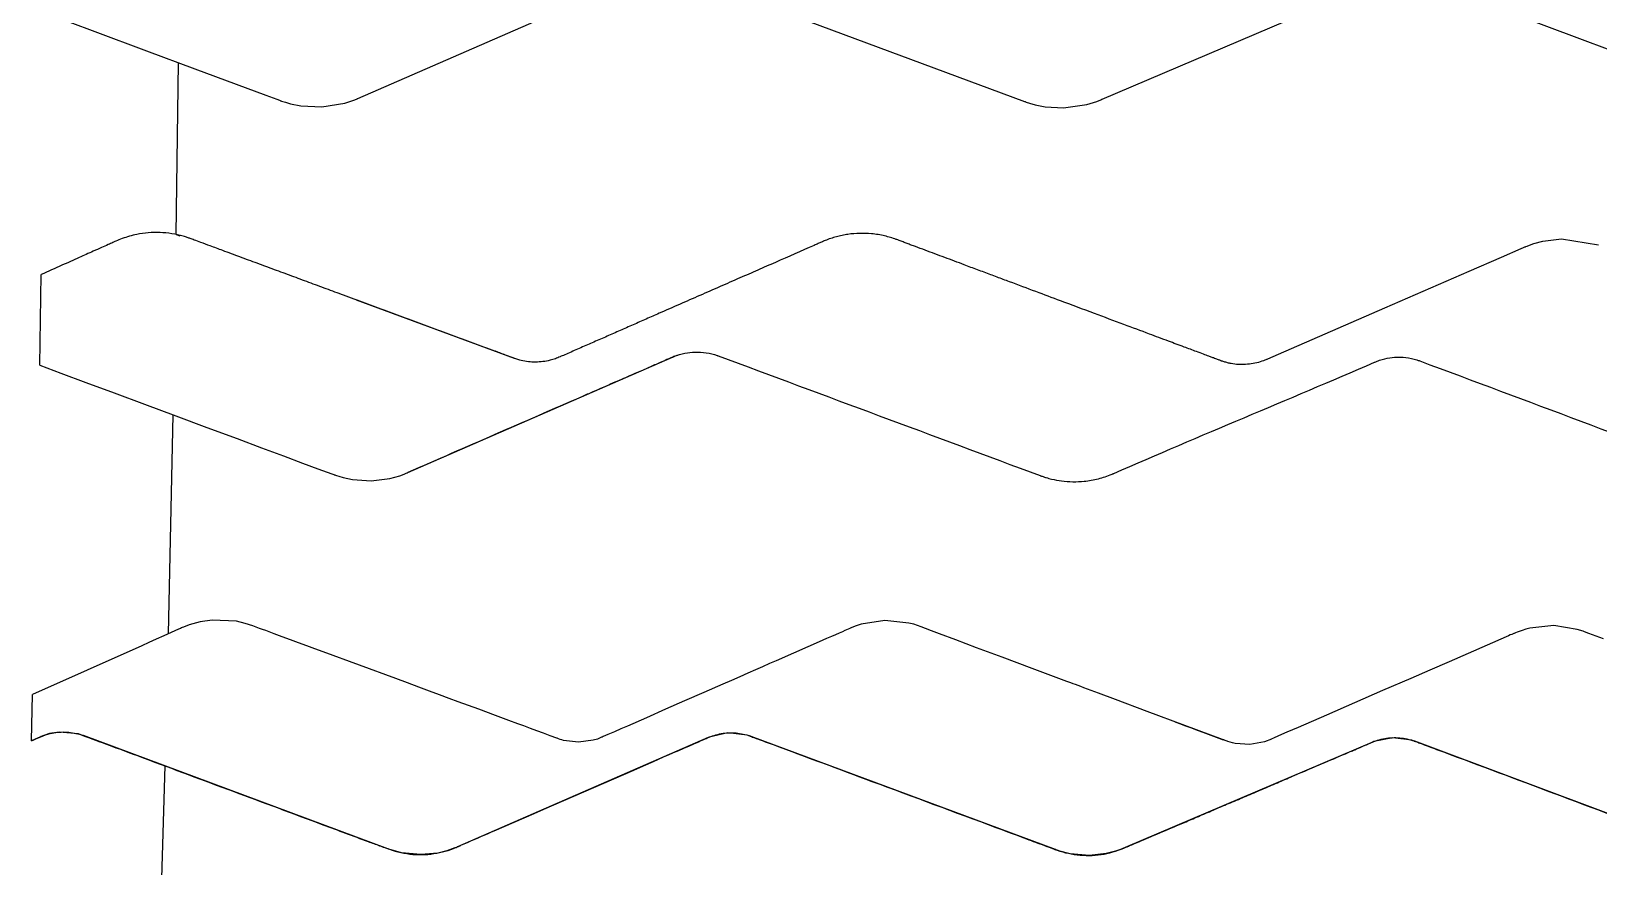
# Model space of a CAD drawing. Header units: inches. Extents: x 2 to 87, y 6 to 129.
# Drawn here: x 31.35 to 42.94, y 56.81 to 62.98 of the extents above; entities that cross this region are included whole.
import ezdxf

# ---------------------------------------------------------------- set-up
doc = ezdxf.new("R2010")
doc.units = ezdxf.units.IN
doc.header["$MEASUREMENT"] = 0
doc.layers.add('1', color=4, linetype='Continuous')

# ---------------------------------------------------------------- blocks, each defined once
blk = doc.blocks.new('2026 STRIDE')
at = {"layer": '1', "color": 3}
for p, q in [((30.085, 40.372), (30.102, 41.643)), ((30.085, 40.372), (30.111, 40.363)), ((29.076, 39.405), (29.087, 40.076)), ((31.417, 39.888), (32.585, 39.457)), ((30.028, 37.419), (30.062, 39.038)), ((29.014, 36.627), (29.023, 36.97)), ((29.956, 34.815), (30.003, 36.441))]:
    blk.add_line(p, q, dxfattribs=at)
at = {"layer": '1', "color": 3, "flags": 128}
for points in [[(29.113, 42.011), (29.484, 41.873), (29.865, 41.731), (30.224, 41.598), (30.529, 41.484), (30.749, 41.402), (30.829, 41.372), (30.85, 41.365), (30.855, 41.363), (30.856, 41.363), (30.856, 41.362), (30.856, 41.362), (30.856, 41.362), (30.856, 41.362), (30.856, 41.362), (30.856, 41.362), (30.856, 41.362), (30.856, 41.362), (30.856, 41.362), (30.856, 41.362), (30.856, 41.362), (30.856, 41.362), (30.856, 41.362), (30.856, 41.362), (30.856, 41.362), (30.856, 41.362), (30.856, 41.362), (30.856, 41.362), (30.857, 41.362), (30.858, 41.362), (30.86, 41.361), (30.865, 41.359), (30.874, 41.356), (30.893, 41.35), (30.931, 41.339), (31.007, 41.323), (31.161, 41.316), (31.332, 41.344), (31.405, 41.369), (31.423, 41.376), (31.427, 41.378), (31.429, 41.379), (33.495, 42.28)], [(33.849, 42.29), (36.359, 41.356), (36.36, 41.356), (36.361, 41.355), (36.363, 41.355), (36.366, 41.353), (36.371, 41.351), (36.394, 41.344), (36.436, 41.332), (36.511, 41.317), (36.647, 41.308), (36.819, 41.333), (36.892, 41.356), (36.923, 41.369), (36.931, 41.372), (36.932, 41.372), (36.932, 41.372), (38.966, 42.24)], [(39.32, 42.25), (41.828, 41.311)], [(38.148, 39.448), (38.158, 39.452), (38.235, 39.486), (39.022, 39.829), (39.645, 40.1), (39.884, 40.205), (40.03, 40.268), (40.047, 40.276), (40.057, 40.28), (40.058, 40.28), (40.058, 40.28), (40.058, 40.28), (40.058, 40.28), (40.058, 40.28), (40.058, 40.28), (40.058, 40.28), (40.058, 40.28), (40.058, 40.28), (40.058, 40.28), (40.058, 40.28), (40.058, 40.28), (40.058, 40.28), (40.058, 40.28), (40.058, 40.28), (40.058, 40.28), (40.058, 40.28), (40.058, 40.28), (40.058, 40.28), (40.058, 40.28), (40.058, 40.28), (40.058, 40.28), (40.058, 40.28), (40.058, 40.28), (40.058, 40.28), (40.058, 40.28), (40.058, 40.28), (40.058, 40.28), (40.058, 40.28), (40.058, 40.28), (40.058, 40.28), (40.058, 40.28), (40.058, 40.28), (40.058, 40.28), (40.058, 40.28), (40.058, 40.28), (40.058, 40.28), (40.058, 40.28), (40.058, 40.28), (40.058, 40.28), (40.058, 40.28), (40.058, 40.28), (40.058, 40.28), (40.058, 40.28), (40.058, 40.28), (40.058, 40.28), (40.058, 40.28), (40.058, 40.28), (40.058, 40.28), (40.058, 40.28), (40.058, 40.28), (40.058, 40.28), (40.058, 40.28), (40.058, 40.28), (40.058, 40.28), (40.058, 40.28), (40.058, 40.28), (40.058, 40.28), (40.058, 40.28), (40.058, 40.28), (40.058, 40.28), (40.058, 40.28), (40.058, 40.28), (40.058, 40.28), (40.058, 40.28), (40.058, 40.28), (40.058, 40.28), (40.058, 40.28), (40.058, 40.28), (40.058, 40.28), (40.058, 40.28), (40.058, 40.28), (40.058, 40.28), (40.058, 40.28), (40.058, 40.28), (40.058, 40.28), (40.058, 40.28), (40.058, 40.28), (40.058, 40.28), (40.058, 40.28), (40.058, 40.28), (40.058, 40.28), (40.058, 40.28), (40.058, 40.28), (40.058, 40.28), (40.058, 40.28), (40.058, 40.28), (40.058, 40.28), (40.058, 40.28), (40.058, 40.28), (40.058, 40.28), (40.058, 40.28), (40.058, 40.28), (40.058, 40.28), (40.058, 40.28), (40.058, 40.28), (40.058, 40.28), (40.058, 40.28), (40.058, 40.28), (40.058, 40.28), (40.058, 40.28), (40.058, 40.28), (40.058, 40.28), (40.058, 40.28), (40.058, 40.28), (40.058, 40.28), (40.058, 40.28), (40.058, 40.28), (40.058, 40.28), (40.058, 40.28), (40.058, 40.28), (40.058, 40.28), (40.058, 40.28), (40.058, 40.28), (40.058, 40.28), (40.058, 40.28), (40.058, 40.28), (40.058, 40.28), (40.058, 40.28), (40.058, 40.28), (40.058, 40.28), (40.058, 40.28), (40.058, 40.28), (40.058, 40.28), (40.058, 40.28), (40.058, 40.28), (40.058, 40.28), (40.058, 40.28), (40.058, 40.28), (40.058, 40.28), (40.058, 40.28), (40.058, 40.28), (40.058, 40.28), (40.058, 40.28), (40.058, 40.28), (40.058, 40.28), (40.058, 40.28), (40.058, 40.28), (40.058, 40.28), (40.058, 40.28), (40.058, 40.28), (40.058, 40.28), (40.058, 40.28), (40.058, 40.28), (40.058, 40.28), (40.058, 40.28), (40.058, 40.28), (40.058, 40.28), (40.058, 40.28), (40.058, 40.28), (40.058, 40.28), (40.058, 40.28), (40.058, 40.28), (40.058, 40.28), (40.058, 40.28), (40.058, 40.28), (40.058, 40.28), (40.058, 40.28), (40.058, 40.28), (40.058, 40.28), (40.058, 40.28), (40.058, 40.28), (40.058, 40.28), (40.058, 40.28), (40.058, 40.28), (40.058, 40.28), (40.058, 40.28), (40.058, 40.28), (40.058, 40.28), (40.058, 40.28), (40.058, 40.28), (40.058, 40.28), (40.058, 40.28), (40.058, 40.28), (40.058, 40.28), (40.058, 40.28), (40.058, 40.28), (40.058, 40.28), (40.058, 40.28), (40.058, 40.28), (40.058, 40.28), (40.058, 40.28), (40.058, 40.28), (40.058, 40.28), (40.058, 40.28), (40.058, 40.28), (40.058, 40.28), (40.058, 40.28), (40.058, 40.28), (40.058, 40.28), (40.058, 40.28), (40.058, 40.28), (40.058, 40.28), (40.058, 40.28), (40.058, 40.28), (40.058, 40.28), (40.058, 40.28), (40.058, 40.28), (40.058, 40.28), (40.058, 40.28), (40.058, 40.28), (40.058, 40.28), (40.058, 40.28), (40.058, 40.28), (40.058, 40.28), (40.058, 40.28), (40.058, 40.28), (40.058, 40.28), (40.058, 40.28), (40.058, 40.28), (40.058, 40.28), (40.058, 40.28), (40.058, 40.28), (40.058, 40.28), (40.058, 40.28), (40.058, 40.28), (40.058, 40.28), (40.058, 40.28), (40.058, 40.28), (40.058, 40.28), (40.058, 40.28), (40.058, 40.28), (40.058, 40.28), (40.058, 40.28), (40.058, 40.28), (40.058, 40.28), (40.058, 40.28), (40.058, 40.28), (40.058, 40.28), (40.058, 40.28), (40.058, 40.28), (40.058, 40.28), (40.058, 40.28), (40.058, 40.28), (40.058, 40.28), (40.058, 40.28), (40.058, 40.28), (40.058, 40.28), (40.058, 40.28), (40.058, 40.28), (40.058, 40.28), (40.058, 40.28), (40.058, 40.28), (40.058, 40.28), (40.058, 40.28), (40.058, 40.28), (40.058, 40.28), (40.058, 40.28), (40.058, 40.28), (40.058, 40.28), (40.058, 40.28), (40.058, 40.28), (40.058, 40.28), (40.058, 40.28), (40.058, 40.28), (40.058, 40.28), (40.058, 40.28), (40.058, 40.28), (40.058, 40.28), (40.058, 40.28), (40.058, 40.28), (40.058, 40.28), (40.058, 40.28), (40.058, 40.28), (40.058, 40.28), (40.058, 40.28), (40.058, 40.28), (40.058, 40.28), (40.058, 40.28), (40.058, 40.28), (40.058, 40.28), (40.058, 40.28), (40.058, 40.28), (40.058, 40.28), (40.058, 40.28), (40.058, 40.28), (40.058, 40.28), (40.058, 40.28), (40.058, 40.28), (40.058, 40.28), (40.058, 40.28), (40.058, 40.28), (40.058, 40.28), (40.058, 40.28), (40.058, 40.28), (40.058, 40.28), (40.058, 40.28), (40.058, 40.28), (40.058, 40.28), (40.058, 40.28), (40.058, 40.28), (40.058, 40.28), (40.058, 40.28), (40.058, 40.28), (40.058, 40.28), (40.058, 40.28), (40.058, 40.28), (40.058, 40.28), (40.058, 40.28), (40.058, 40.28), (40.058, 40.28), (40.058, 40.28), (40.058, 40.28), (40.058, 40.28), (40.058, 40.28), (40.058, 40.28), (40.058, 40.28), (40.058, 40.28), (40.058, 40.28), (40.058, 40.28), (40.058, 40.28), (40.058, 40.28), (40.058, 40.28), (40.058, 40.28), (40.058, 40.28), (40.058, 40.28), (40.058, 40.28), (40.058, 40.28), (40.058, 40.28), (40.058, 40.28), (40.058, 40.28), (40.058, 40.28), (40.058, 40.28), (40.058, 40.28), (40.058, 40.28), (40.058, 40.28), (40.058, 40.28), (40.058, 40.28), (40.058, 40.28), (40.058, 40.28), (40.058, 40.28), (40.058, 40.28), (40.058, 40.28), (40.058, 40.28), (40.058, 40.28), (40.058, 40.28), (40.058, 40.28), (40.058, 40.28), (40.058, 40.28), (40.058, 40.28), (40.058, 40.28), (40.058, 40.28), (40.058, 40.28), (40.058, 40.28), (40.058, 40.28), (40.058, 40.28), (40.058, 40.28), (40.058, 40.28), (40.058, 40.28), (40.058, 40.28), (40.058, 40.28), (40.058, 40.28), (40.058, 40.28), (40.058, 40.28), (40.058, 40.28), (40.058, 40.28), (40.058, 40.28), (40.058, 40.28), (40.058, 40.28), (40.058, 40.28), (40.058, 40.28), (40.058, 40.28), (40.058, 40.28), (40.058, 40.28), (40.058, 40.28), (40.058, 40.28), (40.058, 40.28), (40.058, 40.28), (40.058, 40.28), (40.058, 40.28), (40.058, 40.28), (40.058, 40.28), (40.058, 40.28), (40.058, 40.28), (40.058, 40.28), (40.058, 40.28), (40.058, 40.28), (40.058, 40.28), (40.058, 40.28), (40.058, 40.28), (40.058, 40.28), (40.059, 40.281), (40.059, 40.281), (40.06, 40.281), (40.062, 40.282), (40.066, 40.284), (40.074, 40.287), (40.091, 40.294), (40.124, 40.305), (40.191, 40.324), (40.329, 40.341), (40.603, 40.295)], [(29.076, 39.405), (29.231, 39.347), (29.417, 39.278), (29.626, 39.2), (29.85, 39.117), (30.082, 39.031), (30.312, 38.945), (30.535, 38.863), (30.716, 38.795), (30.879, 38.734), (31.02, 38.682), (31.132, 38.64), (31.235, 38.602), (31.25, 38.597), (31.253, 38.595), (31.253, 38.595), (31.253, 38.595), (31.253, 38.595), (31.253, 38.595), (31.253, 38.595), (31.253, 38.595), (31.253, 38.595), (31.253, 38.595), (31.253, 38.595), (31.253, 38.595), (31.253, 38.595), (31.253, 38.595), (31.253, 38.595), (31.253, 38.595), (31.253, 38.595), (31.253, 38.595), (31.254, 38.595), (31.254, 38.595), (31.254, 38.595), (31.255, 38.594), (31.257, 38.594), (31.262, 38.592), (31.27, 38.589), (31.287, 38.584), (31.32, 38.574), (31.388, 38.559), (31.527, 38.55), (31.664, 38.567), (31.74, 38.588), (31.772, 38.6), (31.786, 38.606), (31.792, 38.609), (31.795, 38.61), (31.796, 38.61), (31.797, 38.611), (31.797, 38.611), (31.797, 38.611), (31.797, 38.611), (33.756, 39.465)], [(40.639, 37.381), (40.586, 37.401), (40.532, 37.421), (40.499, 37.433), (40.49, 37.437), (40.445, 37.451), (40.272, 37.479), (40.095, 37.461), (40.066, 37.453), (40.037, 37.444), (40.009, 37.434), (40, 37.431), (39.989, 37.426), (39.978, 37.422), (39.976, 37.421), (39.961, 37.414), (39.95, 37.41), (39.937, 37.404), (39.92, 37.397), (39.779, 37.335), (39.638, 37.274), (39.497, 37.212), (39.355, 37.15), (39.214, 37.089), (39.006, 36.998), (38.798, 36.908), (38.59, 36.817), (38.382, 36.726), (38.298, 36.69), (38.236, 36.663), (38.198, 36.646), (38.187, 36.642), (38.184, 36.64), (38.132, 36.62), (38.024, 36.599), (37.915, 36.607), (37.896, 36.612), (37.879, 36.617), (37.861, 36.622), (37.857, 36.624), (37.841, 36.63), (37.831, 36.634), (37.825, 36.635), (37.823, 36.636), (37.822, 36.637), (37.821, 36.637), (37.821, 36.637), (37.821, 36.637), (37.821, 36.637), (37.821, 36.637), (37.821, 36.637), (37.543, 36.741), (37.265, 36.845), (37.031, 36.932), (36.904, 36.98), (36.796, 37.02), (36.775, 37.028), (36.755, 37.036), (36.736, 37.043), (36.718, 37.049), (36.701, 37.056), (36.685, 37.062), (36.67, 37.067), (36.414, 37.163), (36.192, 37.246), (36.003, 37.316), (35.849, 37.374), (35.729, 37.419), (35.671, 37.441), (35.626, 37.458), (35.595, 37.469), (35.567, 37.479), (35.539, 37.489), (35.503, 37.498), (35.325, 37.517), (35.149, 37.489), (35.127, 37.482), (35.107, 37.475), (35.088, 37.468), (35.07, 37.46), (35.066, 37.458), (35.03, 37.443), (35.011, 37.434), (34.988, 37.424), (34.961, 37.412), (34.93, 37.399), (34.894, 37.383), (34.839, 37.359), (34.756, 37.322), (34.65, 37.276), (34.521, 37.219), (34.473, 37.198), (34.421, 37.175), (34.368, 37.152), (34.311, 37.127), (34.252, 37.101), (34.191, 37.074), (34.127, 37.046), (33.986, 36.984), (33.845, 36.922), (33.704, 36.86), (33.563, 36.798), (33.422, 36.736), (33.373, 36.715), (33.325, 36.694), (33.276, 36.673), (33.243, 36.658), (33.234, 36.654), (33.231, 36.653), (33.2, 36.64), (33.169, 36.631), (33.06, 36.616), (32.95, 36.63), (32.937, 36.634), (32.925, 36.638), (32.913, 36.642), (32.906, 36.644), (32.902, 36.646), (32.9, 36.646), (32.9, 36.647), (32.899, 36.647), (32.899, 36.647), (32.899, 36.647), (32.899, 36.647), (32.899, 36.647), (32.899, 36.647), (32.85, 36.665), (32.802, 36.683), (32.753, 36.701), (32.705, 36.719), (32.656, 36.737), (32.612, 36.753), (32.546, 36.777), (32.447, 36.814), (32.322, 36.86), (32.171, 36.916), (32.104, 36.941), (32.033, 36.967), (31.958, 36.995), (31.879, 37.024), (31.796, 37.055), (31.709, 37.087), (31.171, 37.285), (31.111, 37.308), (31.05, 37.33), (30.99, 37.352), (30.93, 37.375), (30.869, 37.397), (30.809, 37.419), (30.749, 37.442), (30.724, 37.45), (30.7, 37.459), (30.676, 37.468), (30.652, 37.477), (30.595, 37.496), (30.53, 37.511), (30.352, 37.52), (30.263, 37.508), (30.18, 37.484), (30.139, 37.468), (30.13, 37.464), (30.124, 37.462), (30.116, 37.458), (30.102, 37.452), (30.047, 37.428), (29.993, 37.403), (29.938, 37.379), (29.884, 37.355), (29.83, 37.33), (29.023, 36.97)], [(37.466, 36.77), (37.477, 36.766), (37.504, 36.755), (37.548, 36.739), (37.592, 36.723), (37.634, 36.707), (37.676, 36.691), (37.716, 36.676), (37.756, 36.661), (37.796, 36.647), (37.826, 36.635)], [(41.495, 35.782), (39.244, 36.624), (39.244, 36.624), (39.244, 36.624), (39.24, 36.625), (39.234, 36.628), (39.222, 36.631), (39.081, 36.65), (38.941, 36.621), (38.933, 36.618), (38.929, 36.616), (38.928, 36.616), (38.927, 36.615), (37.102, 35.837), (37.102, 35.837), (37.09, 35.832), (37.069, 35.824), (37.032, 35.811), (36.963, 35.793), (36.839, 35.779), (36.696, 35.792), (36.618, 35.812), (36.599, 35.818), (36.591, 35.821), (36.589, 35.822), (36.588, 35.822), (36.588, 35.822), (36.588, 35.822), (34.336, 36.66), (34.336, 36.66), (34.333, 36.661), (34.306, 36.67), (34.164, 36.686), (34.025, 36.654), (34.021, 36.652), (34.019, 36.651), (34.018, 36.651), (32.165, 35.843), (32.164, 35.842), (32.158, 35.839), (32.146, 35.835), (32.125, 35.827), (32.087, 35.814), (32.019, 35.797), (31.894, 35.785), (31.752, 35.799), (31.674, 35.82), (31.655, 35.826), (31.652, 35.827), (31.651, 35.828), (31.651, 35.828), (31.651, 35.828), (29.399, 36.666), (29.399, 36.666), (29.395, 36.667), (29.388, 36.669), (29.362, 36.678), (29.22, 36.691), (29.149, 36.68), (29.115, 36.67), (29.098, 36.664), (29.09, 36.66), (29.085, 36.658), (29.083, 36.658), (29.082, 36.657), (29.082, 36.657), (29.082, 36.657), (29.081, 36.657), (29.081, 36.657), (29.081, 36.657), (29.081, 36.657), (29.081, 36.657), (29.081, 36.657), (29.081, 36.657), (29.081, 36.657), (29.081, 36.657), (29.081, 36.657), (29.081, 36.657), (29.081, 36.657), (29.081, 36.657), (29.081, 36.657), (29.081, 36.657), (29.081, 36.657), (29.081, 36.657), (29.081, 36.657), (29.081, 36.656), (29.078, 36.655), (29.065, 36.649), (29.014, 36.627)]]:
    blk.add_lwpolyline(points, dxfattribs=at)
at = {"layer": '1', "color": 3}
for points, knots in [([(38.148, 39.448), (38.148, 39.448), (38.133, 39.441), (38.1, 39.429), (38.048, 39.416), (37.976, 39.408), (37.912, 39.411), (37.86, 39.423), (37.838, 39.429), (37.823, 39.434), (37.816, 39.436), (37.812, 39.438), (37.81, 39.438), (37.81, 39.438), (37.809, 39.439), (37.804, 39.441), (37.797, 39.443), (37.785, 39.448), (37.771, 39.453), (37.761, 39.457), (37.752, 39.46), (37.74, 39.464), (37.716, 39.473), (37.678, 39.488), (37.617, 39.511), (37.53, 39.543), (37.414, 39.586), (37.266, 39.642), (37.083, 39.71), (36.864, 39.792), (36.647, 39.873), (36.438, 39.951), (36.297, 40.004), (36.201, 40.04), (36.155, 40.057), (36.108, 40.075), (36.06, 40.093), (36.011, 40.111), (35.962, 40.129), (35.905, 40.151), (35.84, 40.175), (35.768, 40.202), (35.696, 40.229), (35.623, 40.256), (35.565, 40.278), (35.521, 40.294), (35.491, 40.305), (35.461, 40.317), (35.434, 40.327), (35.389, 40.344), (35.321, 40.364), (35.202, 40.384), (35.095, 40.381), (35.009, 40.366), (34.967, 40.356), (34.925, 40.343), (34.893, 40.331), (34.87, 40.322), (34.857, 40.316), (34.844, 40.31), (34.826, 40.302), (34.717, 40.254), (34.568, 40.189), (34.385, 40.108), (34.248, 40.049), (34.106, 39.986), (33.957, 39.921), (33.807, 39.855), (33.675, 39.797), (33.56, 39.747), (33.464, 39.704), (33.367, 39.662), (33.271, 39.619), (33.174, 39.577), (33.077, 39.535), (32.999, 39.5), (32.949, 39.478), (32.93, 39.47), (32.914, 39.463), (32.888, 39.452), (32.829, 39.435), (32.743, 39.424), (32.665, 39.433), (32.619, 39.445), (32.603, 39.45), (32.593, 39.454), (32.584, 39.457), (32.57, 39.462), (32.553, 39.469), (32.534, 39.476), (32.519, 39.481), (32.502, 39.487), (32.483, 39.494), (32.463, 39.502), (32.395, 39.527), (32.281, 39.569), (32.121, 39.628), (31.961, 39.687), (31.802, 39.746), (31.642, 39.805), (31.482, 39.864), (31.333, 39.919), (31.195, 39.97), (31.067, 40.018), (30.939, 40.065), (30.812, 40.112), (30.684, 40.159), (30.557, 40.206), (30.441, 40.249), (30.344, 40.285), (30.274, 40.311), (30.224, 40.329), (30.191, 40.341), (30.165, 40.351), (30.092, 40.373), (29.995, 40.389), (29.879, 40.386), (29.803, 40.376), (29.739, 40.36), (29.687, 40.343), (29.647, 40.326), (29.612, 40.311), (29.578, 40.295), (29.529, 40.274), (29.458, 40.242), (29.36, 40.198), (29.232, 40.141), (29.138, 40.099), (29.087, 40.076)], [0, 0, 0, 0, 0.000164, 0.005194, 0.01086, 0.016573, 0.027698, 0.030502, 0.033306, 0.034706, 0.03534, 0.035845, 0.035848, 0.035874, 0.03595, 0.036242, 0.037382, 0.038555, 0.040059, 0.041892, 0.042037, 0.043049, 0.045749, 0.049994, 0.055783, 0.065903, 0.078768, 0.094378, 0.11512, 0.139305, 0.166934, 0.187055, 0.208676, 0.213736, 0.218871, 0.224082, 0.229369, 0.234731, 0.240168, 0.245682, 0.253674, 0.261667, 0.269659, 0.277652, 0.285644, 0.288961, 0.292277, 0.295593, 0.298909, 0.301311, 0.31056, 0.320742, 0.338779, 0.343334, 0.347867, 0.352394, 0.356933, 0.358373, 0.360154, 0.361518, 0.362693, 0.366094, 0.398595, 0.413389, 0.428183, 0.444796, 0.461755, 0.478715, 0.495674, 0.5066, 0.517525, 0.528451, 0.539376, 0.550302, 0.561228, 0.572153, 0.576934, 0.578241, 0.578623, 0.582371, 0.586735, 0.597887, 0.60903, 0.610902, 0.612535, 0.614189, 0.614343, 0.615495, 0.618639, 0.620095, 0.621756, 0.623621, 0.62569, 0.627963, 0.630441, 0.648083, 0.665726, 0.683368, 0.701011, 0.718653, 0.736296, 0.753938, 0.768027, 0.782116, 0.796206, 0.810295, 0.824384, 0.838473, 0.852562, 0.86272, 0.870492, 0.875876, 0.879031, 0.881387, 0.884595, 0.902697, 0.911664, 0.920654, 0.926382, 0.93209, 0.937547, 0.939951, 0.943899, 0.949391, 0.956426, 0.968206, 0.982731, 1, 1, 1, 1]), ([(33.771, 39.471), (33.752, 39.463), (33.716, 39.448), (33.653, 39.42), (33.595, 39.395), (33.536, 39.369), (33.488, 39.348), (33.434, 39.325), (33.375, 39.299), (33.31, 39.271), (33.24, 39.24), (33.164, 39.207), (32.682, 38.997), (32.226, 38.798), (31.797, 38.611)], [0, 0, 0, 0, 0.029112, 0.053547, 0.096095, 0.117767, 0.142234, 0.169496, 0.199554, 0.232408, 0.268057, 0.306502, 0.347742, 1, 1, 1, 1]), ([(33.756, 39.465), (33.757, 39.465), (33.757, 39.465), (33.757, 39.466), (33.758, 39.466), (33.759, 39.467), (33.762, 39.468), (33.766, 39.469), (33.774, 39.472), (33.787, 39.478), (33.812, 39.486), (33.857, 39.497), (33.924, 39.505), (34.005, 39.5), (34.062, 39.486), (34.09, 39.476), (34.886, 39.18), (35.68, 38.884), (36.474, 38.589), (36.475, 38.589), (36.478, 38.587), (36.485, 38.585), (36.499, 38.58), (36.524, 38.572), (36.569, 38.56), (36.662, 38.543), (36.779, 38.541), (36.905, 38.563), (36.975, 38.587), (37.012, 38.602), (37.657, 38.884), (38.306, 39.15), (38.948, 39.428), (38.953, 39.43), (38.964, 39.435), (38.989, 39.444), (39.033, 39.457), (39.098, 39.466), (39.178, 39.465), (39.24, 39.451), (39.274, 39.44), (40.075, 39.141), (40.869, 38.842), (41.664, 38.546), (41.666, 38.545), (41.671, 38.543), (41.685, 38.538), (41.716, 38.528), (41.8, 38.507), (41.932, 38.494), (42.076, 38.514), (42.163, 38.544), (42.198, 38.558), (42.203, 38.56), (42.205, 38.561), (42.858, 38.846), (43.513, 39.127), (44.167, 39.412), (44.168, 39.413), (44.175, 39.416), (44.193, 39.423), (44.236, 39.437), (44.302, 39.45), (44.39, 39.45), (44.457, 39.437), (44.494, 39.424), (44.502, 39.421), (45.295, 39.125), (46.088, 38.827), (46.882, 38.531), (46.884, 38.53), (46.887, 38.529), (46.891, 38.527), (46.906, 38.522), (46.972, 38.501), (47.095, 38.48), (47.24, 38.489), (47.339, 38.513), (47.387, 38.53), (47.409, 38.539), (47.418, 38.542), (47.422, 38.544), (47.424, 38.545), (47.425, 38.545), (47.425, 38.546), (47.425, 38.546), (48.082, 38.833), (48.741, 39.117), (49.399, 39.402)], [0, 0, 0, 0, 0.000031, 0.000055, 0.000099, 0.000177, 0.000315, 0.000563, 0.001004, 0.001791, 0.003192, 0.005685, 0.010115, 0.015148, 0.020219, 0.020535, 0.020578, 0.172617, 0.172632, 0.172694, 0.172803, 0.173245, 0.174035, 0.175441, 0.177945, 0.182395, 0.192449, 0.198772, 0.205137, 0.205692, 0.205936, 0.331526, 0.331573, 0.331658, 0.332435, 0.333819, 0.336279, 0.340648, 0.345607, 0.350594, 0.351982, 0.352042, 0.504109, 0.504193, 0.504344, 0.504614, 0.505094, 0.50704, 0.510499, 0.520566, 0.530629, 0.536314, 0.537103, 0.537297, 0.537383, 0.537404, 0.665332, 0.66534, 0.665369, 0.665642, 0.666748, 0.668714, 0.673755, 0.678785, 0.684447, 0.685856, 0.68589, 0.685905, 0.837936, 0.837984, 0.83807, 0.838223, 0.838496, 0.838984, 0.840958, 0.851054, 0.861108, 0.86677, 0.869276, 0.870381, 0.870869, 0.871083, 0.871178, 0.871219, 0.871238, 0.871246, 0.871249, 1, 1, 1, 1]), ([(29.014, 36.627), (29.06, 36.648), (29.139, 36.684), (29.263, 36.697), (29.344, 36.684), (29.387, 36.67), (29.397, 36.666), (29.401, 36.665), (29.414, 36.66), (29.562, 36.605), (30.15, 36.386), (30.839, 36.13), (31.421, 35.913), (31.568, 35.859), (31.606, 35.845), (31.616, 35.841), (31.618, 35.84), (31.619, 35.84), (31.675, 35.819), (31.789, 35.784), (31.968, 35.782), (32.095, 35.813), (32.161, 35.841), (32.175, 35.847), (32.181, 35.85), (32.203, 35.859), (32.289, 35.897), (32.764, 36.104), (33.321, 36.347), (33.838, 36.572), (33.968, 36.629), (34.001, 36.643), (34.01, 36.647), (34.012, 36.648), (34.013, 36.648), (34.013, 36.648), (34.046, 36.663), (34.115, 36.685), (34.225, 36.69), (34.302, 36.673), (34.353, 36.653), (34.41, 36.632), (34.704, 36.523), (35.292, 36.304), (35.917, 36.072), (36.342, 35.914), (36.485, 35.86), (36.554, 35.835), (36.58, 35.825), (36.582, 35.824), (36.586, 35.823), (36.591, 35.821), (36.65, 35.8), (36.77, 35.774), (36.946, 35.781), (37.06, 35.819), (37.115, 35.843), (37.12, 35.845), (37.126, 35.847), (37.144, 35.855), (37.167, 35.865), (37.198, 35.878), (37.239, 35.896), (37.329, 35.933), (37.442, 35.982), (37.567, 36.035), (37.672, 36.08), (37.782, 36.127), (37.896, 36.176), (38.012, 36.225), (38.127, 36.274), (38.241, 36.323), (38.384, 36.384), (38.547, 36.454), (38.674, 36.507), (38.733, 36.533), (38.738, 36.535), (38.75, 36.54), (38.771, 36.549), (38.807, 36.564), (38.858, 36.586), (38.905, 36.606), (38.968, 36.633), (39.049, 36.653), (39.142, 36.651), (39.204, 36.637), (39.231, 36.629), (39.24, 36.626), (39.241, 36.625), (39.244, 36.624), (39.258, 36.619), (39.313, 36.598), (39.634, 36.478), (40.24, 36.252), (40.914, 35.998), (41.357, 35.835), (41.559, 35.756), (41.717, 35.731), (41.866, 35.747), (41.963, 35.776), (42.02, 35.801), (42.297, 35.921), (42.843, 36.158), (43.421, 36.408), (43.764, 36.557), (43.832, 36.587), (43.849, 36.594), (43.854, 36.596), (43.855, 36.597), (43.855, 36.597), (43.855, 36.597), (43.855, 36.597), (43.855, 36.597), (43.871, 36.604), (43.921, 36.624), (44.012, 36.64), (44.103, 36.633), (44.16, 36.617), (44.181, 36.609), (44.185, 36.608), (44.185, 36.608), (44.186, 36.607), (44.19, 36.606), (44.205, 36.6), (44.252, 36.583), (44.529, 36.479), (44.862, 36.355), (45.181, 36.235), (45.279, 36.199), (45.639, 36.064), (46.01, 35.925), (46.377, 35.788), (46.418, 35.772), (46.429, 35.768), (46.432, 35.767), (46.432, 35.767), (46.46, 35.757), (46.546, 35.731), (46.696, 35.717), (46.84, 35.74), (46.933, 35.775), (46.994, 35.802), (47.274, 35.923), (47.857, 36.177), (48.433, 36.427), (48.771, 36.573), (48.793, 36.582), (48.798, 36.585), (48.8, 36.586), (48.8, 36.586), (48.81, 36.59), (48.835, 36.601), (48.896, 36.62), (48.987, 36.631), (49.07, 36.619), (49.115, 36.605), (49.127, 36.601), (49.136, 36.597), (49.219, 36.566), (49.638, 36.41), (50.283, 36.168), (50.913, 35.933), (51.22, 35.818), (51.298, 35.789), (51.319, 35.781), (51.324, 35.779), (51.326, 35.778), (51.385, 35.756), (51.502, 35.715), (51.687, 35.71), (51.841, 35.746), (52.017, 35.826), (52.438, 36.005), (53.024, 36.262), (53.53, 36.481), (53.74, 36.572), (53.748, 36.576), (53.75, 36.577), (53.751, 36.577), (53.751, 36.577), (53.751, 36.577), (53.751, 36.577), (53.751, 36.577), (53.752, 36.577), (53.753, 36.578), (53.755, 36.579), (53.758, 36.58), (53.769, 36.585), (53.796, 36.594), (53.857, 36.61), (53.949, 36.615), (54.025, 36.6), (54.069, 36.584), (54.122, 36.564), (54.299, 36.498), (54.75, 36.329), (55.158, 36.177), (55.437, 36.072)], [0, 0, 0, 0, 0.0052769, 0.0091642, 0.0130492, 0.0139449, 0.0139989, 0.0140952, 0.014414, 0.0155573, 0.0308396, 0.0810867, 0.0937345, 0.0969395, 0.0977623, 0.0979787, 0.0980382, 0.0980558, 0.0980652, 0.1043503, 0.1106647, 0.1168123, 0.1181724, 0.1182461, 0.118393, 0.1189064, 0.120811, 0.1283945, 0.1739982, 0.1854564, 0.1883495, 0.1890871, 0.1892787, 0.1893302, 0.1893448, 0.1893494, 0.1893521, 0.1931639, 0.1970501, 0.2008321, 0.2015374, 0.202844, 0.2072613, 0.2348979, 0.2695567, 0.2781326, 0.2831075, 0.2858239, 0.2859533, 0.2860101, 0.28612, 0.2863247, 0.2866736, 0.2927993, 0.2991138, 0.3052562, 0.3053488, 0.3055139, 0.3058418, 0.3060271, 0.3075629, 0.3085233, 0.309653, 0.3122958, 0.3188843, 0.3227045, 0.3267766, 0.3310492, 0.335453, 0.339923, 0.3443946, 0.348803, 0.353081, 0.3609974, 0.3676258, 0.367701, 0.3678342, 0.368274, 0.3690221, 0.3702956, 0.3724178, 0.3748948, 0.3757915, 0.3797013, 0.3835949, 0.3855341, 0.3865147, 0.386527, 0.3865511, 0.3866351, 0.3869457, 0.3881369, 0.3928003, 0.4234547, 0.4568444, 0.4693923, 0.4736574, 0.4799196, 0.4862384, 0.4894138, 0.4905624, 0.4928951, 0.521529, 0.5538359, 0.5598444, 0.5613501, 0.5617283, 0.5618237, 0.5618481, 0.5618544, 0.561856, 0.5618565, 0.5618567, 0.5618568, 0.5636994, 0.5676191, 0.5715036, 0.5733465, 0.573845, 0.5738494, 0.573857, 0.5738813, 0.5739667, 0.5742848, 0.5755102, 0.5793443, 0.6057743, 0.6132556, 0.6155628, 0.6169143, 0.6541484, 0.6576821, 0.6585844, 0.6588194, 0.6588828, 0.658901, 0.6589103, 0.6620512, 0.6683783, 0.6747022, 0.6774581, 0.6788917, 0.6817534, 0.709889, 0.7465887, 0.7484967, 0.7489897, 0.7491209, 0.7491577, 0.7491689, 0.7491753, 0.7502534, 0.7520726, 0.755968, 0.7598796, 0.7608666, 0.7609919, 0.7612186, 0.7619767, 0.770377, 0.8087656, 0.8352103, 0.8419144, 0.8436368, 0.8440907, 0.8442158, 0.8442528, 0.8442729, 0.8509839, 0.8573005, 0.8636204, 0.8676625, 0.8777954, 0.9122798, 0.9357499, 0.9364429, 0.9366242, 0.9366735, 0.9366878, 0.9366952, 0.936696, 0.9366962, 0.9366964, 0.9367113, 0.936741, 0.9368001, 0.936917, 0.9371457, 0.9380768, 0.939967, 0.9438586, 0.9476944, 0.9481417, 0.9487641, 0.9537362, 0.9682409, 1, 1, 1, 1])]:
    blk.add_open_spline(points, degree=3, knots=knots, dxfattribs=at)

msp = doc.modelspace()

# ---------------------------------------------------------------- block references
msp.add_blockref('2026 STRIDE', (2.333, 21.11))

doc.saveas('drawing.dxf')
